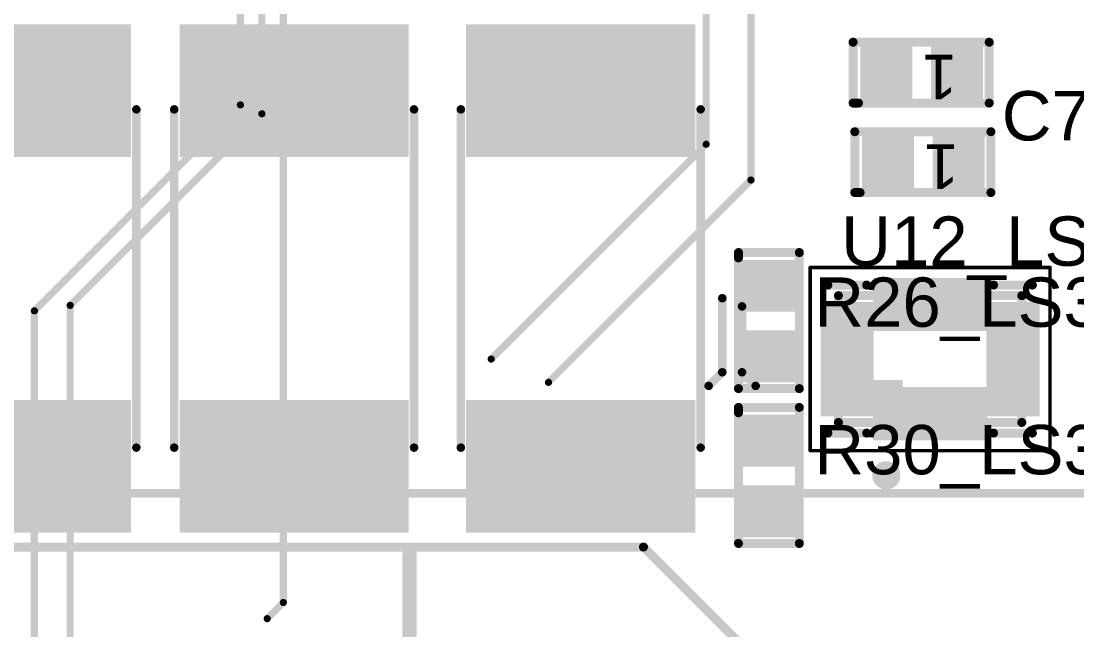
# Model space of a CAD drawing. Header units: inches. Extents: x -1.3 to 11.9, y -6.8 to 4.2.
# Drawn here: x 1.973 to 2.562, y 0.294 to 0.634 of the extents above; entities that cross this region are included whole.
import ezdxf

# ---------------------------------------------------------------- set-up
doc = ezdxf.new("R2010")
doc.units = ezdxf.units.IN
doc.header["$MEASUREMENT"] = 0
for name, color, linetype in [('05_SIG2', 156, 'Continuous'), ('12_SIG4', 7, 'Continuous'), ('14_SIG5', 136, 'Continuous'), ('ASSY_DWG_INFO', 56, 'Continuous'), ('BOTTOM', 5, 'Continuous'), ('FAB', 56, 'Continuous'), ('Mechanical 13', 56, 'Continuous'), ('POT_INFO', 56, 'Continuous'), ('TOP', 1, 'Continuous'), ('Top Overlay', 2, 'Continuous'), ('Top Paste', 8, 'Continuous'), ('Top Solder', 216, 'Continuous')]:
    doc.layers.add(name, color=color, linetype=linetype)
doc.styles.add('Arial', font='', dxfattribs={"height": 0.2})
doc.styles.get('Arial').set_extended_font_data('Arial')

# ---------------------------------------------------------------- blocks, each defined once
blk = doc.blocks.new('1812_F_49')
at = {"layer": 'TOP'}
for points in [[(-0.13996, 0.06201), (-0.06988, 0.06201), (-0.06988, -0.06201), (-0.13996, -0.06201)], [(0.06988, 0.06201), (0.13996, 0.06201), (0.13996, -0.06201), (0.06988, -0.06201)]]:
    blk.add_hatch(color=1, dxfattribs=at).paths.add_polyline_path(points)
at = {"layer": 'Top Paste'}
for points in [[(-0.13996, 0.06201), (-0.06988, 0.06201), (-0.06988, -0.06201), (-0.13996, -0.06201)], [(0.06988, 0.06201), (0.13996, 0.06201), (0.13996, -0.06201), (0.06988, -0.06201)]]:
    blk.add_hatch(color=8, dxfattribs=at).paths.add_polyline_path(points)
at = {"layer": 'Top Solder'}
for points in [[(-0.14193, 0.06398), (-0.06791, 0.06398), (-0.06791, -0.06398), (-0.14193, -0.06398)], [(0.06791, 0.06398), (0.14193, 0.06398), (0.14193, -0.06398), (0.06791, -0.06398)]]:
    blk.add_hatch(color=216, dxfattribs=at).paths.add_polyline_path(points)
at = {"layer": 'Top Overlay'}
for points in [[(0.09449, 0.06693, 0.00472, 0.00472, 0), (-0.09449, 0.06693, 0.00472, 0.00472, 0)], [(0.09449, -0.06693, 0.00472, 0.00472, 0), (-0.09449, -0.06693, 0.00472, 0.00472, 0)]]:
    blk.add_lwpolyline(points, format="xyseb", dxfattribs=at)
for points in [[(-0.09567, 0.06693, 0.00236, 0.00236, 1), (-0.09331, 0.06693, 0.00236, 0.00236, 1)], [(0.09331, 0.06693, 0.00236, 0.00236, 1), (0.09567, 0.06693, 0.00236, 0.00236, 1)], [(-0.09567, -0.06693, 0.00236, 0.00236, 1), (-0.09331, -0.06693, 0.00236, 0.00236, 1)], [(0.09331, -0.06693, 0.00236, 0.00236, 1), (0.09567, -0.06693, 0.00236, 0.00236, 1)]]:
    blk.add_lwpolyline(points, format="xyseb", close=True, dxfattribs=at)
blk = doc.blocks.new('R0402_75')
at = {"layer": 'TOP'}
for points in [[(-0.006, 0.0125), (-0.006, -0.0125), (-0.031, -0.0125), (-0.031, 0.0125)], [(0.0334, 0.0125), (0.0334, -0.0125), (0.0084, -0.0125), (0.0084, 0.0125)]]:
    blk.add_hatch(color=1, dxfattribs=at).paths.add_polyline_path(points)
at = {"layer": 'Top Paste'}
for points in [[(-0.006, 0.0125), (-0.006, -0.0125), (-0.031, -0.0125), (-0.031, 0.0125)], [(0.0334, 0.0125), (0.0334, -0.0125), (0.0084, -0.0125), (0.0084, 0.0125)]]:
    blk.add_hatch(color=8, dxfattribs=at).paths.add_polyline_path(points)
at = {"layer": 'Top Solder'}
for points in [[(-0.004, 0.0145), (-0.004, -0.0145), (-0.033, -0.0145), (-0.033, 0.0145)], [(0.0354, 0.0145), (0.0354, -0.0145), (0.0064, -0.0145), (0.0064, 0.0145)]]:
    blk.add_hatch(color=216, dxfattribs=at).paths.add_polyline_path(points)
at = {"layer": 'ASSY_DWG_INFO'}
for points in [[(-0.0365, 0.017, 0.005, 0.005, 0), (0.0395, 0.017, 0.005, 0.005, 0)], [(-0.0365, 0.017, 0.005, 0.005, 0), (-0.0365, -0.017, 0.005, 0.005, 0)], [(0.0395, 0.017, 0.005, 0.005, 0), (0.0395, -0.017, 0.005, 0.005, 0)], [(-0.0365, -0.017, 0.005, 0.005, 0), (0.0395, -0.017, 0.005, 0.005, 0)]]:
    blk.add_lwpolyline(points, format="xyseb", dxfattribs=at)
for points in [[(-0.03775, 0.017, 0.0025, 0.0025, 1), (-0.03525, 0.017, 0.0025, 0.0025, 1)], [(-0.03775, 0.017, 0.0025, 0.0025, 1), (-0.03525, 0.017, 0.0025, 0.0025, 1)], [(0.03825, 0.017, 0.0025, 0.0025, 1), (0.04075, 0.017, 0.0025, 0.0025, 1)], [(0.03825, 0.017, 0.0025, 0.0025, 1), (0.04075, 0.017, 0.0025, 0.0025, 1)], [(-0.03775, -0.017, 0.0025, 0.0025, 1), (-0.03525, -0.017, 0.0025, 0.0025, 1)], [(-0.03775, -0.017, 0.0025, 0.0025, 1), (-0.03525, -0.017, 0.0025, 0.0025, 1)], [(0.03825, -0.017, 0.0025, 0.0025, 1), (0.04075, -0.017, 0.0025, 0.0025, 1)], [(0.03825, -0.017, 0.0025, 0.0025, 1), (0.04075, -0.017, 0.0025, 0.0025, 1)]]:
    blk.add_lwpolyline(points, format="xyseb", close=True, dxfattribs=at)
at = {"layer": 'Top Overlay'}
for points in [[(-0.0365, 0.017, 0.005, 0.005, 0), (-0.0365, -0.017, 0.005, 0.005, 0)], [(-0.0365, 0.017, 0.005, 0.005, 0), (0.0365, 0.017, 0.005, 0.005, 0)], [(0.0365, 0.017, 0.005, 0.005, 0), (0.0395, 0.017, 0.005, 0.005, 0)], [(0.0395, 0.017, 0.005, 0.005, 0), (0.0395, -0.017, 0.005, 0.005, 0)], [(-0.0365, -0.017, 0.005, 0.005, 0), (0.0395, -0.017, 0.005, 0.005, 0)]]:
    blk.add_lwpolyline(points, format="xyseb", dxfattribs=at)
for points in [[(-0.03775, 0.017, 0.0025, 0.0025, 1), (-0.03525, 0.017, 0.0025, 0.0025, 1)], [(-0.03775, 0.017, 0.0025, 0.0025, 1), (-0.03525, 0.017, 0.0025, 0.0025, 1)], [(0.03525, 0.017, 0.0025, 0.0025, 1), (0.03775, 0.017, 0.0025, 0.0025, 1)], [(0.03525, 0.017, 0.0025, 0.0025, 1), (0.03775, 0.017, 0.0025, 0.0025, 1)], [(0.03825, 0.017, 0.0025, 0.0025, 1), (0.04075, 0.017, 0.0025, 0.0025, 1)], [(0.03825, 0.017, 0.0025, 0.0025, 1), (0.04075, 0.017, 0.0025, 0.0025, 1)], [(-0.03775, -0.017, 0.0025, 0.0025, 1), (-0.03525, -0.017, 0.0025, 0.0025, 1)], [(-0.03775, -0.017, 0.0025, 0.0025, 1), (-0.03525, -0.017, 0.0025, 0.0025, 1)], [(0.03825, -0.017, 0.0025, 0.0025, 1), (0.04075, -0.017, 0.0025, 0.0025, 1)], [(0.03825, -0.017, 0.0025, 0.0025, 1), (0.04075, -0.017, 0.0025, 0.0025, 1)]]:
    blk.add_lwpolyline(points, format="xyseb", close=True, dxfattribs=at)
blk = doc.blocks.new('R0402_78')
at = {"layer": 'TOP'}
for points in [[(-0.006, 0.0125), (-0.006, -0.0125), (-0.031, -0.0125), (-0.031, 0.0125)], [(0.0334, 0.0125), (0.0334, -0.0125), (0.0084, -0.0125), (0.0084, 0.0125)]]:
    blk.add_hatch(color=1, dxfattribs=at).paths.add_polyline_path(points)
at = {"layer": 'Top Paste'}
for points in [[(-0.006, 0.0125), (-0.006, -0.0125), (-0.031, -0.0125), (-0.031, 0.0125)], [(0.0334, 0.0125), (0.0334, -0.0125), (0.0084, -0.0125), (0.0084, 0.0125)]]:
    blk.add_hatch(color=8, dxfattribs=at).paths.add_polyline_path(points)
at = {"layer": 'Top Solder'}
for points in [[(-0.004, 0.0145), (-0.004, -0.0145), (-0.033, -0.0145), (-0.033, 0.0145)], [(0.0354, 0.0145), (0.0354, -0.0145), (0.0064, -0.0145), (0.0064, 0.0145)]]:
    blk.add_hatch(color=216, dxfattribs=at).paths.add_polyline_path(points)
at = {"layer": 'ASSY_DWG_INFO'}
for points in [[(-0.0365, 0.017, 0.005, 0.005, 0), (0.0395, 0.017, 0.005, 0.005, 0)], [(-0.0365, 0.017, 0.005, 0.005, 0), (-0.0365, -0.017, 0.005, 0.005, 0)], [(0.0395, 0.017, 0.005, 0.005, 0), (0.0395, -0.017, 0.005, 0.005, 0)], [(-0.0365, -0.017, 0.005, 0.005, 0), (0.0395, -0.017, 0.005, 0.005, 0)]]:
    blk.add_lwpolyline(points, format="xyseb", dxfattribs=at)
for points in [[(-0.03775, 0.017, 0.0025, 0.0025, 1), (-0.03525, 0.017, 0.0025, 0.0025, 1)], [(-0.03775, 0.017, 0.0025, 0.0025, 1), (-0.03525, 0.017, 0.0025, 0.0025, 1)], [(0.03825, 0.017, 0.0025, 0.0025, 1), (0.04075, 0.017, 0.0025, 0.0025, 1)], [(0.03825, 0.017, 0.0025, 0.0025, 1), (0.04075, 0.017, 0.0025, 0.0025, 1)], [(-0.03775, -0.017, 0.0025, 0.0025, 1), (-0.03525, -0.017, 0.0025, 0.0025, 1)], [(-0.03775, -0.017, 0.0025, 0.0025, 1), (-0.03525, -0.017, 0.0025, 0.0025, 1)], [(0.03825, -0.017, 0.0025, 0.0025, 1), (0.04075, -0.017, 0.0025, 0.0025, 1)], [(0.03825, -0.017, 0.0025, 0.0025, 1), (0.04075, -0.017, 0.0025, 0.0025, 1)]]:
    blk.add_lwpolyline(points, format="xyseb", close=True, dxfattribs=at)
at = {"layer": 'Top Overlay'}
for points in [[(-0.0365, 0.017, 0.005, 0.005, 0), (-0.0365, -0.017, 0.005, 0.005, 0)], [(-0.0365, 0.017, 0.005, 0.005, 0), (0.0365, 0.017, 0.005, 0.005, 0)], [(0.0365, 0.017, 0.005, 0.005, 0), (0.0395, 0.017, 0.005, 0.005, 0)], [(0.0395, 0.017, 0.005, 0.005, 0), (0.0395, -0.017, 0.005, 0.005, 0)], [(-0.0365, -0.017, 0.005, 0.005, 0), (0.0395, -0.017, 0.005, 0.005, 0)]]:
    blk.add_lwpolyline(points, format="xyseb", dxfattribs=at)
for points in [[(-0.03775, 0.017, 0.0025, 0.0025, 1), (-0.03525, 0.017, 0.0025, 0.0025, 1)], [(-0.03775, 0.017, 0.0025, 0.0025, 1), (-0.03525, 0.017, 0.0025, 0.0025, 1)], [(0.03525, 0.017, 0.0025, 0.0025, 1), (0.03775, 0.017, 0.0025, 0.0025, 1)], [(0.03525, 0.017, 0.0025, 0.0025, 1), (0.03775, 0.017, 0.0025, 0.0025, 1)], [(0.03825, 0.017, 0.0025, 0.0025, 1), (0.04075, 0.017, 0.0025, 0.0025, 1)], [(0.03825, 0.017, 0.0025, 0.0025, 1), (0.04075, 0.017, 0.0025, 0.0025, 1)], [(-0.03775, -0.017, 0.0025, 0.0025, 1), (-0.03525, -0.017, 0.0025, 0.0025, 1)], [(-0.03775, -0.017, 0.0025, 0.0025, 1), (-0.03525, -0.017, 0.0025, 0.0025, 1)], [(0.03825, -0.017, 0.0025, 0.0025, 1), (0.04075, -0.017, 0.0025, 0.0025, 1)], [(0.03825, -0.017, 0.0025, 0.0025, 1), (0.04075, -0.017, 0.0025, 0.0025, 1)]]:
    blk.add_lwpolyline(points, format="xyseb", close=True, dxfattribs=at)
blk = doc.blocks.new('1812_F_112')
at = {"layer": 'TOP'}
for points in [[(-0.13996, 0.06201), (-0.06988, 0.06201), (-0.06988, -0.06201), (-0.13996, -0.06201)], [(0.06988, 0.06201), (0.13996, 0.06201), (0.13996, -0.06201), (0.06988, -0.06201)]]:
    blk.add_hatch(color=1, dxfattribs=at).paths.add_polyline_path(points)
at = {"layer": 'Top Paste'}
for points in [[(-0.13996, 0.06201), (-0.06988, 0.06201), (-0.06988, -0.06201), (-0.13996, -0.06201)], [(0.06988, 0.06201), (0.13996, 0.06201), (0.13996, -0.06201), (0.06988, -0.06201)]]:
    blk.add_hatch(color=8, dxfattribs=at).paths.add_polyline_path(points)
at = {"layer": 'Top Solder'}
for points in [[(-0.14193, 0.06398), (-0.06791, 0.06398), (-0.06791, -0.06398), (-0.14193, -0.06398)], [(0.06791, 0.06398), (0.14193, 0.06398), (0.14193, -0.06398), (0.06791, -0.06398)]]:
    blk.add_hatch(color=216, dxfattribs=at).paths.add_polyline_path(points)
at = {"layer": 'Top Overlay'}
for points in [[(-0.09449, 0.06693, 0.00472, 0.00472, 0), (0.09449, 0.06693, 0.00472, 0.00472, 0)], [(-0.09449, -0.06693, 0.00472, 0.00472, 0), (0.09449, -0.06693, 0.00472, 0.00472, 0)]]:
    blk.add_lwpolyline(points, format="xyseb", dxfattribs=at)
for points in [[(-0.09567, 0.06693, 0.00236, 0.00236, 1), (-0.09331, 0.06693, 0.00236, 0.00236, 1)], [(0.09331, 0.06693, 0.00236, 0.00236, 1), (0.09567, 0.06693, 0.00236, 0.00236, 1)], [(-0.09567, -0.06693, 0.00236, 0.00236, 1), (-0.09331, -0.06693, 0.00236, 0.00236, 1)], [(0.09331, -0.06693, 0.00236, 0.00236, 1), (0.09567, -0.06693, 0.00236, 0.00236, 1)]]:
    blk.add_lwpolyline(points, format="xyseb", close=True, dxfattribs=at)
blk = doc.blocks.new('1812_F_113')
at = {"layer": 'TOP'}
for points in [[(-0.13996, 0.06201), (-0.06988, 0.06201), (-0.06988, -0.06201), (-0.13996, -0.06201)], [(0.06988, 0.06201), (0.13996, 0.06201), (0.13996, -0.06201), (0.06988, -0.06201)]]:
    blk.add_hatch(color=1, dxfattribs=at).paths.add_polyline_path(points)
at = {"layer": 'Top Paste'}
for points in [[(-0.13996, 0.06201), (-0.06988, 0.06201), (-0.06988, -0.06201), (-0.13996, -0.06201)], [(0.06988, 0.06201), (0.13996, 0.06201), (0.13996, -0.06201), (0.06988, -0.06201)]]:
    blk.add_hatch(color=8, dxfattribs=at).paths.add_polyline_path(points)
at = {"layer": 'Top Solder'}
for points in [[(-0.14193, 0.06398), (-0.06791, 0.06398), (-0.06791, -0.06398), (-0.14193, -0.06398)], [(0.06791, 0.06398), (0.14193, 0.06398), (0.14193, -0.06398), (0.06791, -0.06398)]]:
    blk.add_hatch(color=216, dxfattribs=at).paths.add_polyline_path(points)
at = {"layer": 'Top Overlay'}
for points in [[(-0.09449, 0.06693, 0.00472, 0.00472, 0), (0.09449, 0.06693, 0.00472, 0.00472, 0)], [(-0.09449, -0.06693, 0.00472, 0.00472, 0), (0.09449, -0.06693, 0.00472, 0.00472, 0)]]:
    blk.add_lwpolyline(points, format="xyseb", dxfattribs=at)
for points in [[(-0.09567, 0.06693, 0.00236, 0.00236, 1), (-0.09331, 0.06693, 0.00236, 0.00236, 1)], [(0.09331, 0.06693, 0.00236, 0.00236, 1), (0.09567, 0.06693, 0.00236, 0.00236, 1)], [(-0.09567, -0.06693, 0.00236, 0.00236, 1), (-0.09331, -0.06693, 0.00236, 0.00236, 1)], [(0.09331, -0.06693, 0.00236, 0.00236, 1), (0.09567, -0.06693, 0.00236, 0.00236, 1)]]:
    blk.add_lwpolyline(points, format="xyseb", close=True, dxfattribs=at)
blk = doc.blocks.new('C0402_149')
at = {"layer": 'TOP'}
for points in [[(-0.031, -0.0125), (-0.031, 0.0125), (-0.006, 0.0125), (-0.006, -0.0125)], [(0.0084, -0.0125), (0.0084, 0.0125), (0.0334, 0.0125), (0.0334, -0.0125)]]:
    blk.add_hatch(color=1, dxfattribs=at).paths.add_polyline_path(points)
at = {"layer": 'Top Paste'}
for points in [[(-0.031, -0.0125), (-0.031, 0.0125), (-0.006, 0.0125), (-0.006, -0.0125)], [(0.0084, -0.0125), (0.0084, 0.0125), (0.0334, 0.0125), (0.0334, -0.0125)]]:
    blk.add_hatch(color=8, dxfattribs=at).paths.add_polyline_path(points)
at = {"layer": 'Top Solder'}
for points in [[(-0.033, -0.0145), (-0.033, 0.0145), (-0.004, 0.0145), (-0.004, -0.0145)], [(0.0064, -0.0145), (0.0064, 0.0145), (0.0354, 0.0145), (0.0354, -0.0145)]]:
    blk.add_hatch(color=216, dxfattribs=at).paths.add_polyline_path(points)
at = {"layer": 'ASSY_DWG_INFO'}
for points in [[(-0.0365, 0.017, 0.005, 0.005, 0), (-0.0365, -0.017, 0.005, 0.005, 0)], [(0.0395, 0.017, 0.005, 0.005, 0), (-0.0365, 0.017, 0.005, 0.005, 0)], [(0.0395, 0.017, 0.005, 0.005, 0), (0.0395, -0.017, 0.005, 0.005, 0)], [(0.0395, -0.017, 0.005, 0.005, 0), (-0.0365, -0.017, 0.005, 0.005, 0)]]:
    blk.add_lwpolyline(points, format="xyseb", dxfattribs=at)
for points in [[(-0.03775, 0.017, 0.0025, 0.0025, 1), (-0.03525, 0.017, 0.0025, 0.0025, 1)], [(-0.03775, 0.017, 0.0025, 0.0025, 1), (-0.03525, 0.017, 0.0025, 0.0025, 1)], [(0.03825, 0.017, 0.0025, 0.0025, 1), (0.04075, 0.017, 0.0025, 0.0025, 1)], [(0.03825, 0.017, 0.0025, 0.0025, 1), (0.04075, 0.017, 0.0025, 0.0025, 1)], [(-0.03775, -0.017, 0.0025, 0.0025, 1), (-0.03525, -0.017, 0.0025, 0.0025, 1)], [(-0.03775, -0.017, 0.0025, 0.0025, 1), (-0.03525, -0.017, 0.0025, 0.0025, 1)], [(0.03825, -0.017, 0.0025, 0.0025, 1), (0.04075, -0.017, 0.0025, 0.0025, 1)], [(0.03825, -0.017, 0.0025, 0.0025, 1), (0.04075, -0.017, 0.0025, 0.0025, 1)]]:
    blk.add_lwpolyline(points, format="xyseb", close=True, dxfattribs=at)
at = {"layer": 'Top Overlay'}
for points in [[(0.0365, 0.017, 0.005, 0.005, 0), (-0.0365, 0.017, 0.005, 0.005, 0)], [(-0.0365, 0.017, 0.005, 0.005, 0), (-0.0365, -0.017, 0.005, 0.005, 0)], [(0.0395, 0.017, 0.005, 0.005, 0), (0.0365, 0.017, 0.005, 0.005, 0)], [(0.0395, 0.017, 0.005, 0.005, 0), (0.0395, -0.017, 0.005, 0.005, 0)], [(0.0395, -0.017, 0.005, 0.005, 0), (-0.0365, -0.017, 0.005, 0.005, 0)]]:
    blk.add_lwpolyline(points, format="xyseb", dxfattribs=at)
for points in [[(-0.03775, 0.017, 0.0025, 0.0025, 1), (-0.03525, 0.017, 0.0025, 0.0025, 1)], [(-0.03775, 0.017, 0.0025, 0.0025, 1), (-0.03525, 0.017, 0.0025, 0.0025, 1)], [(0.03525, 0.017, 0.0025, 0.0025, 1), (0.03775, 0.017, 0.0025, 0.0025, 1)], [(0.03525, 0.017, 0.0025, 0.0025, 1), (0.03775, 0.017, 0.0025, 0.0025, 1)], [(0.03825, 0.017, 0.0025, 0.0025, 1), (0.04075, 0.017, 0.0025, 0.0025, 1)], [(0.03825, 0.017, 0.0025, 0.0025, 1), (0.04075, 0.017, 0.0025, 0.0025, 1)], [(-0.03775, -0.017, 0.0025, 0.0025, 1), (-0.03525, -0.017, 0.0025, 0.0025, 1)], [(-0.03775, -0.017, 0.0025, 0.0025, 1), (-0.03525, -0.017, 0.0025, 0.0025, 1)], [(0.03825, -0.017, 0.0025, 0.0025, 1), (0.04075, -0.017, 0.0025, 0.0025, 1)], [(0.03825, -0.017, 0.0025, 0.0025, 1), (0.04075, -0.017, 0.0025, 0.0025, 1)]]:
    blk.add_lwpolyline(points, format="xyseb", close=True, dxfattribs=at)
at = {"layer": 'FAB', "style": 'Arial'}
blk.add_text('1', height=0.025, dxfattribs=at).set_placement((-0.0185, -0.01))
blk = doc.blocks.new('C0402_152')
at = {"layer": 'TOP'}
for points in [[(-0.031, -0.0125), (-0.031, 0.0125), (-0.006, 0.0125), (-0.006, -0.0125)], [(0.0084, -0.0125), (0.0084, 0.0125), (0.0334, 0.0125), (0.0334, -0.0125)]]:
    blk.add_hatch(color=1, dxfattribs=at).paths.add_polyline_path(points)
at = {"layer": 'Top Paste'}
for points in [[(-0.031, -0.0125), (-0.031, 0.0125), (-0.006, 0.0125), (-0.006, -0.0125)], [(0.0084, -0.0125), (0.0084, 0.0125), (0.0334, 0.0125), (0.0334, -0.0125)]]:
    blk.add_hatch(color=8, dxfattribs=at).paths.add_polyline_path(points)
at = {"layer": 'Top Solder'}
for points in [[(-0.033, -0.0145), (-0.033, 0.0145), (-0.004, 0.0145), (-0.004, -0.0145)], [(0.0064, -0.0145), (0.0064, 0.0145), (0.0354, 0.0145), (0.0354, -0.0145)]]:
    blk.add_hatch(color=216, dxfattribs=at).paths.add_polyline_path(points)
at = {"layer": 'ASSY_DWG_INFO'}
for points in [[(-0.0365, 0.017, 0.005, 0.005, 0), (-0.0365, -0.017, 0.005, 0.005, 0)], [(0.0395, 0.017, 0.005, 0.005, 0), (-0.0365, 0.017, 0.005, 0.005, 0)], [(0.0395, 0.017, 0.005, 0.005, 0), (0.0395, -0.017, 0.005, 0.005, 0)], [(0.0395, -0.017, 0.005, 0.005, 0), (-0.0365, -0.017, 0.005, 0.005, 0)]]:
    blk.add_lwpolyline(points, format="xyseb", dxfattribs=at)
for points in [[(-0.03775, 0.017, 0.0025, 0.0025, 1), (-0.03525, 0.017, 0.0025, 0.0025, 1)], [(-0.03775, 0.017, 0.0025, 0.0025, 1), (-0.03525, 0.017, 0.0025, 0.0025, 1)], [(0.03825, 0.017, 0.0025, 0.0025, 1), (0.04075, 0.017, 0.0025, 0.0025, 1)], [(0.03825, 0.017, 0.0025, 0.0025, 1), (0.04075, 0.017, 0.0025, 0.0025, 1)], [(-0.03775, -0.017, 0.0025, 0.0025, 1), (-0.03525, -0.017, 0.0025, 0.0025, 1)], [(-0.03775, -0.017, 0.0025, 0.0025, 1), (-0.03525, -0.017, 0.0025, 0.0025, 1)], [(0.03825, -0.017, 0.0025, 0.0025, 1), (0.04075, -0.017, 0.0025, 0.0025, 1)], [(0.03825, -0.017, 0.0025, 0.0025, 1), (0.04075, -0.017, 0.0025, 0.0025, 1)]]:
    blk.add_lwpolyline(points, format="xyseb", close=True, dxfattribs=at)
at = {"layer": 'Top Overlay'}
for points in [[(0.0365, 0.017, 0.005, 0.005, 0), (-0.0365, 0.017, 0.005, 0.005, 0)], [(-0.0365, 0.017, 0.005, 0.005, 0), (-0.0365, -0.017, 0.005, 0.005, 0)], [(0.0395, 0.017, 0.005, 0.005, 0), (0.0365, 0.017, 0.005, 0.005, 0)], [(0.0395, 0.017, 0.005, 0.005, 0), (0.0395, -0.017, 0.005, 0.005, 0)], [(0.0395, -0.017, 0.005, 0.005, 0), (-0.0365, -0.017, 0.005, 0.005, 0)]]:
    blk.add_lwpolyline(points, format="xyseb", dxfattribs=at)
for points in [[(-0.03775, 0.017, 0.0025, 0.0025, 1), (-0.03525, 0.017, 0.0025, 0.0025, 1)], [(-0.03775, 0.017, 0.0025, 0.0025, 1), (-0.03525, 0.017, 0.0025, 0.0025, 1)], [(0.03525, 0.017, 0.0025, 0.0025, 1), (0.03775, 0.017, 0.0025, 0.0025, 1)], [(0.03525, 0.017, 0.0025, 0.0025, 1), (0.03775, 0.017, 0.0025, 0.0025, 1)], [(0.03825, 0.017, 0.0025, 0.0025, 1), (0.04075, 0.017, 0.0025, 0.0025, 1)], [(0.03825, 0.017, 0.0025, 0.0025, 1), (0.04075, 0.017, 0.0025, 0.0025, 1)], [(-0.03775, -0.017, 0.0025, 0.0025, 1), (-0.03525, -0.017, 0.0025, 0.0025, 1)], [(-0.03775, -0.017, 0.0025, 0.0025, 1), (-0.03525, -0.017, 0.0025, 0.0025, 1)], [(0.03825, -0.017, 0.0025, 0.0025, 1), (0.04075, -0.017, 0.0025, 0.0025, 1)], [(0.03825, -0.017, 0.0025, 0.0025, 1), (0.04075, -0.017, 0.0025, 0.0025, 1)]]:
    blk.add_lwpolyline(points, format="xyseb", close=True, dxfattribs=at)
at = {"layer": 'FAB', "style": 'Arial'}
blk.add_text('1', height=0.025, dxfattribs=at).set_placement((-0.0185, -0.01))
blk = doc.blocks.new('NXP_74AVC4T245GU_115_315')
at = {"layer": 'TOP'}
for points in [[(-0.02795, 0.03543), (-0.02795, 0.05709), (-0.01929, 0.05709), (-0.01929, 0.03543)], [(-0.0122, 0.03543), (-0.0122, 0.05709), (-0.00354, 0.05709), (-0.00354, 0.03543)], [(0.00354, 0.03543), (0.00354, 0.05709), (0.0122, 0.05709), (0.0122, 0.03543)], [(0.01929, 0.03543), (0.01929, 0.05709), (0.02795, 0.05709), (0.02795, 0.03543)], [(-0.04134, 0.02795), (-0.01575, 0.02795), (-0.01575, 0.01929), (-0.04134, 0.01929)], [(0.04134, 0.01929), (0.01969, 0.01929), (0.01969, 0.02795), (0.04134, 0.02795)], [(-0.04134, 0.0122), (-0.01969, 0.0122), (-0.01969, 0.00354), (-0.04134, 0.00354)], [(0.04134, 0.00354), (0.01969, 0.00354), (0.01969, 0.0122), (0.04134, 0.0122)], [(-0.04134, -0.00354), (-0.01969, -0.00354), (-0.01969, -0.0122), (-0.04134, -0.0122)], [(0.04134, -0.0122), (0.01969, -0.0122), (0.01969, -0.00354), (0.04134, -0.00354)], [(-0.04134, -0.01929), (-0.01969, -0.01929), (-0.01969, -0.02795), (-0.04134, -0.02795)], [(0.04134, -0.02795), (0.01969, -0.02795), (0.01969, -0.01929), (0.04134, -0.01929)], [(-0.01929, -0.03543), (-0.01929, -0.05709), (-0.02795, -0.05709), (-0.02795, -0.03543)], [(-0.00354, -0.03543), (-0.00354, -0.05709), (-0.0122, -0.05709), (-0.0122, -0.03543)], [(0.0122, -0.03543), (0.0122, -0.05709), (0.00354, -0.05709), (0.00354, -0.03543)], [(0.02795, -0.03543), (0.02795, -0.05709), (0.01929, -0.05709), (0.01929, -0.03543)]]:
    blk.add_hatch(color=1, dxfattribs=at).paths.add_polyline_path(points)
at = {"layer": 'Top Paste'}
for points in [[(-0.02795, 0.03543), (-0.02795, 0.05709), (-0.01929, 0.05709), (-0.01929, 0.03543)], [(-0.0122, 0.03543), (-0.0122, 0.05709), (-0.00354, 0.05709), (-0.00354, 0.03543)], [(0.00354, 0.03543), (0.00354, 0.05709), (0.0122, 0.05709), (0.0122, 0.03543)], [(0.01929, 0.03543), (0.01929, 0.05709), (0.02795, 0.05709), (0.02795, 0.03543)], [(-0.04134, 0.02795), (-0.01575, 0.02795), (-0.01575, 0.01929), (-0.04134, 0.01929)], [(0.04134, 0.01929), (0.01969, 0.01929), (0.01969, 0.02795), (0.04134, 0.02795)], [(-0.04134, 0.0122), (-0.01969, 0.0122), (-0.01969, 0.00354), (-0.04134, 0.00354)], [(0.04134, 0.00354), (0.01969, 0.00354), (0.01969, 0.0122), (0.04134, 0.0122)], [(-0.04134, -0.00354), (-0.01969, -0.00354), (-0.01969, -0.0122), (-0.04134, -0.0122)], [(0.04134, -0.0122), (0.01969, -0.0122), (0.01969, -0.00354), (0.04134, -0.00354)], [(-0.04134, -0.01929), (-0.01969, -0.01929), (-0.01969, -0.02795), (-0.04134, -0.02795)], [(0.04134, -0.02795), (0.01969, -0.02795), (0.01969, -0.01929), (0.04134, -0.01929)], [(-0.01929, -0.03543), (-0.01929, -0.05709), (-0.02795, -0.05709), (-0.02795, -0.03543)], [(-0.00354, -0.03543), (-0.00354, -0.05709), (-0.0122, -0.05709), (-0.0122, -0.03543)], [(0.0122, -0.03543), (0.0122, -0.05709), (0.00354, -0.05709), (0.00354, -0.03543)], [(0.02795, -0.03543), (0.02795, -0.05709), (0.01929, -0.05709), (0.01929, -0.03543)]]:
    blk.add_hatch(color=8, dxfattribs=at).paths.add_polyline_path(points)
at = {"layer": 'Top Solder'}
for points in [[(-0.03195, 0.03143), (-0.03195, 0.06109), (-0.01529, 0.06109), (-0.01529, 0.03143)], [(-0.0162, 0.03143), (-0.0162, 0.06109), (0.00046, 0.06109), (0.00046, 0.03143)], [(-0.00046, 0.03143), (-0.00046, 0.06109), (0.0162, 0.06109), (0.0162, 0.03143)], [(0.01529, 0.03143), (0.01529, 0.06109), (0.03195, 0.06109), (0.03195, 0.03143)], [(-0.04534, 0.03195), (-0.01175, 0.03195), (-0.01175, 0.01529), (-0.04534, 0.01529)], [(0.04534, 0.01529), (0.01569, 0.01529), (0.01569, 0.03195), (0.04534, 0.03195)], [(-0.04534, 0.0162), (-0.01569, 0.0162), (-0.01569, -0.00046), (-0.04534, -0.00046)], [(0.04534, -0.00046), (0.01569, -0.00046), (0.01569, 0.0162), (0.04534, 0.0162)], [(-0.04534, 0.00046), (-0.01569, 0.00046), (-0.01569, -0.0162), (-0.04534, -0.0162)], [(0.04534, -0.0162), (0.01569, -0.0162), (0.01569, 0.00046), (0.04534, 0.00046)], [(-0.04534, -0.01529), (-0.01569, -0.01529), (-0.01569, -0.03195), (-0.04534, -0.03195)], [(0.04534, -0.03195), (0.01569, -0.03195), (0.01569, -0.01529), (0.04534, -0.01529)], [(-0.01529, -0.03143), (-0.01529, -0.06109), (-0.03195, -0.06109), (-0.03195, -0.03143)], [(0.00046, -0.03143), (0.00046, -0.06109), (-0.0162, -0.06109), (-0.0162, -0.03143)], [(0.0162, -0.03143), (0.0162, -0.06109), (-0.00046, -0.06109), (-0.00046, -0.03143)], [(0.03195, -0.03143), (0.03195, -0.06109), (0.01529, -0.06109), (0.01529, -0.03143)]]:
    blk.add_hatch(color=216, dxfattribs=at).paths.add_polyline_path(points)
at = {"layer": 'Mechanical 13'}
for points in [[(-0.03543, 0.05118, 0.005, 0.005, 0), (0.03543, 0.05118, 0.005, 0.005, 0)], [(-0.03543, 0.05118, 0.005, 0.005, 0), (-0.03543, -0.05118, 0.005, 0.005, 0)], [(0.03543, 0.05118, 0.005, 0.005, 0), (0.03543, -0.05118, 0.005, 0.005, 0)], [(-0.03543, -0.05118, 0.005, 0.005, 0), (0.03543, -0.05118, 0.005, 0.005, 0)]]:
    blk.add_lwpolyline(points, format="xyseb", dxfattribs=at)
for points in [[(-0.03668, 0.05118, 0.0025, 0.0025, 1), (-0.03418, 0.05118, 0.0025, 0.0025, 1)], [(-0.03668, 0.05118, 0.0025, 0.0025, 1), (-0.03418, 0.05118, 0.0025, 0.0025, 1)], [(0.03418, 0.05118, 0.0025, 0.0025, 1), (0.03668, 0.05118, 0.0025, 0.0025, 1)], [(0.03418, 0.05118, 0.0025, 0.0025, 1), (0.03668, 0.05118, 0.0025, 0.0025, 1)], [(-0.03668, -0.05118, 0.0025, 0.0025, 1), (-0.03418, -0.05118, 0.0025, 0.0025, 1)], [(-0.03668, -0.05118, 0.0025, 0.0025, 1), (-0.03418, -0.05118, 0.0025, 0.0025, 1)], [(0.03418, -0.05118, 0.0025, 0.0025, 1), (0.03668, -0.05118, 0.0025, 0.0025, 1)], [(0.03418, -0.05118, 0.0025, 0.0025, 1), (0.03668, -0.05118, 0.0025, 0.0025, 1)]]:
    blk.add_lwpolyline(points, format="xyseb", close=True, dxfattribs=at)
at = {"layer": 'POT_INFO'}
for points in [[(-0.05118, 0.06693, 0.00197, 0.00197, 0), (0.05118, 0.06693, 0.00197, 0.00197, 0)], [(-0.05118, 0.06693, 0.00197, 0.00197, 0), (-0.05118, -0.06693, 0.00197, 0.00197, 0)], [(0.05118, 0.06693, 0.00197, 0.00197, 0), (0.05118, -0.06693, 0.00197, 0.00197, 0)], [(-0.05118, -0.06693, 0.00197, 0.00197, 0), (0.05118, -0.06693, 0.00197, 0.00197, 0)]]:
    blk.add_lwpolyline(points, format="xyseb", dxfattribs=at)
for points in [[(-0.05167, 0.06693, 0.000984, 0.000984, 1), (-0.05069, 0.06693, 0.000984, 0.000984, 1)], [(-0.05167, 0.06693, 0.000984, 0.000984, 1), (-0.05069, 0.06693, 0.000984, 0.000984, 1)], [(0.05069, 0.06693, 0.000984, 0.000984, 1), (0.05167, 0.06693, 0.000984, 0.000984, 1)], [(0.05069, 0.06693, 0.000984, 0.000984, 1), (0.05167, 0.06693, 0.000984, 0.000984, 1)], [(-0.05167, -0.06693, 0.000984, 0.000984, 1), (-0.05069, -0.06693, 0.000984, 0.000984, 1)], [(-0.05167, -0.06693, 0.000984, 0.000984, 1), (-0.05069, -0.06693, 0.000984, 0.000984, 1)], [(0.05069, -0.06693, 0.000984, 0.000984, 1), (0.05167, -0.06693, 0.000984, 0.000984, 1)], [(0.05069, -0.06693, 0.000984, 0.000984, 1), (0.05167, -0.06693, 0.000984, 0.000984, 1)]]:
    blk.add_lwpolyline(points, format="xyseb", close=True, dxfattribs=at)
at = {"layer": 'Top Overlay'}
for points in [[(-0.04134, 0.05709, 0.005, 0.005, 0), (-0.04134, 0.03543, 0.005, 0.005, 0)], [(0.04134, 0.05709, 0.005, 0.005, 0), (0.04134, 0.03543, 0.005, 0.005, 0)], [(-0.04134, -0.03543, 0.005, 0.005, 0), (-0.04134, -0.05709, 0.005, 0.005, 0)], [(0.04134, -0.03543, 0.005, 0.005, 0), (0.04134, -0.05709, 0.005, 0.005, 0)]]:
    blk.add_lwpolyline(points, format="xyseb", dxfattribs=at)
for points in [[(-0.04259, 0.05709, 0.0025, 0.0025, 1), (-0.04009, 0.05709, 0.0025, 0.0025, 1)], [(0.04009, 0.05709, 0.0025, 0.0025, 1), (0.04259, 0.05709, 0.0025, 0.0025, 1)], [(-0.04259, 0.03543, 0.0025, 0.0025, 1), (-0.04009, 0.03543, 0.0025, 0.0025, 1)], [(0.04009, 0.03543, 0.0025, 0.0025, 1), (0.04259, 0.03543, 0.0025, 0.0025, 1)], [(-0.06102, 0.02441, 0.00787, 0.00787, 1), (-0.0689, 0.02441, 0.00787, 0.00787, 1)], [(-0.07087, 0.02441, 0.00394, 0.00394, 1), (-0.06693, 0.02441, 0.00394, 0.00394, 1)], [(-0.06299, 0.02441, 0.00394, 0.00394, 1), (-0.05906, 0.02441, 0.00394, 0.00394, 1)], [(-0.04259, -0.03543, 0.0025, 0.0025, 1), (-0.04009, -0.03543, 0.0025, 0.0025, 1)], [(0.04009, -0.03543, 0.0025, 0.0025, 1), (0.04259, -0.03543, 0.0025, 0.0025, 1)], [(-0.04259, -0.05709, 0.0025, 0.0025, 1), (-0.04009, -0.05709, 0.0025, 0.0025, 1)], [(0.04009, -0.05709, 0.0025, 0.0025, 1), (0.04259, -0.05709, 0.0025, 0.0025, 1)]]:
    blk.add_lwpolyline(points, format="xyseb", close=True, dxfattribs=at)

msp = doc.modelspace()

# ---------------------------------------------------------------- linework, layer by layer
at = {"layer": '05_SIG2'}
for points in [[(1.865, 0.37, 0.005, 0.005, 0), (2.915, 0.37, 0.005, 0.005, 0)], [(1.835, 0.34, 0.005, 0.005, 0), (2.32, 0.34, 0.005, 0.005, 0)], [(2.32, 0.34, 0.005, 0.005, 0), (2.535, 0.125, 0.005, 0.005, 0)]]:
    msp.add_lwpolyline(points, format="xyseb", dxfattribs=at)
msp.add_lwpolyline([(2.31875, 0.34, 0.0025, 0.0025, 1), (2.32125, 0.34, 0.0025, 0.0025, 1)], format="xyseb", close=True, dxfattribs=at)
msp.add_lwpolyline([(2.31875, 0.34, 0.0025, 0.0025, 1), (2.32125, 0.34, 0.0025, 0.0025, 1)], format="xyseb", close=True, dxfattribs=at)
at = {"layer": '12_SIG4'}
for points in [[(2.119, 0.309, 0.004, 0.004, 0), (2.119, 1.886, 0.004, 0.004, 0)], [(2.107, 0.582, 0.004, 0.004, 0), (2.107, 1.863, 0.004, 0.004, 0)], [(2.095, 0.58697, 0.004, 0.004, 0), (2.095, 1.79, 0.004, 0.004, 0)], [(2.38, 0.545, 0.004, 0.004, 0), (2.38, 1.51, 0.004, 0.004, 0)], [(2.355, 0.565, 0.004, 0.004, 0), (2.355, 1.485, 0.004, 0.004, 0)], [(1.98, 0.47197, 0.004, 0.004, 0), (2.095, 0.58697, 0.004, 0.004, 0)], [(2, 0.475, 0.004, 0.004, 0), (2.107, 0.582, 0.004, 0.004, 0)], [(2.235, 0.445, 0.004, 0.004, 0), (2.355, 0.565, 0.004, 0.004, 0)], [(2.267, 0.432, 0.004, 0.004, 0), (2.38, 0.545, 0.004, 0.004, 0)], [(1.98, 0.16, 0.004, 0.004, 0), (1.98, 0.47197, 0.004, 0.004, 0)], [(2, 0.1, 0.004, 0.004, 0), (2, 0.475, 0.004, 0.004, 0)], [(2.11, 0.3, 0.004, 0.004, 0), (2.119, 0.309, 0.004, 0.004, 0)]]:
    msp.add_lwpolyline(points, format="xyseb", dxfattribs=at)
for points in [[(2.094, 0.58697, 0.002, 0.002, 1), (2.096, 0.58697, 0.002, 0.002, 1)], [(2.094, 0.58697, 0.002, 0.002, 1), (2.096, 0.58697, 0.002, 0.002, 1)], [(2.106, 0.582, 0.002, 0.002, 1), (2.108, 0.582, 0.002, 0.002, 1)], [(2.106, 0.582, 0.002, 0.002, 1), (2.108, 0.582, 0.002, 0.002, 1)], [(2.354, 0.565, 0.002, 0.002, 1), (2.356, 0.565, 0.002, 0.002, 1)], [(2.354, 0.565, 0.002, 0.002, 1), (2.356, 0.565, 0.002, 0.002, 1)], [(2.379, 0.545, 0.002, 0.002, 1), (2.381, 0.545, 0.002, 0.002, 1)], [(2.379, 0.545, 0.002, 0.002, 1), (2.381, 0.545, 0.002, 0.002, 1)], [(1.979, 0.47197, 0.002, 0.002, 1), (1.981, 0.47197, 0.002, 0.002, 1)], [(1.979, 0.47197, 0.002, 0.002, 1), (1.981, 0.47197, 0.002, 0.002, 1)], [(1.999, 0.475, 0.002, 0.002, 1), (2.001, 0.475, 0.002, 0.002, 1)], [(1.999, 0.475, 0.002, 0.002, 1), (2.001, 0.475, 0.002, 0.002, 1)], [(2.234, 0.445, 0.002, 0.002, 1), (2.236, 0.445, 0.002, 0.002, 1)], [(2.266, 0.432, 0.002, 0.002, 1), (2.268, 0.432, 0.002, 0.002, 1)], [(2.118, 0.309, 0.002, 0.002, 1), (2.12, 0.309, 0.002, 0.002, 1)], [(2.118, 0.309, 0.002, 0.002, 1), (2.12, 0.309, 0.002, 0.002, 1)], [(2.109, 0.3, 0.002, 0.002, 1), (2.111, 0.3, 0.002, 0.002, 1)]]:
    msp.add_lwpolyline(points, format="xyseb", close=True, dxfattribs=at)
at = {"layer": '14_SIG5'}
for points in [[(2.364, 0.43762, 0.00475, 0.00475, 0), (2.364, 0.479, 0.00475, 0.00475, 0)], [(2.375, 0.43762, 0.00475, 0.00475, 0), (2.375, 0.47444, 0.00475, 0.00475, 0)], [(2.35637, 0.43, 0.00475, 0.00475, 0), (2.364, 0.43762, 0.00475, 0.00475, 0)], [(2.375, 0.43762, 0.00475, 0.00475, 0), (2.38262, 0.43, 0.00475, 0.00475, 0)]]:
    msp.add_lwpolyline(points, format="xyseb", dxfattribs=at)
for points in [[(2.36281, 0.479, 0.00237, 0.00237, 1), (2.36519, 0.479, 0.00237, 0.00237, 1)], [(2.37381, 0.47444, 0.00237, 0.00237, 1), (2.37619, 0.47444, 0.00237, 0.00237, 1)], [(2.36281, 0.43762, 0.00237, 0.00237, 1), (2.36519, 0.43762, 0.00237, 0.00237, 1)], [(2.36281, 0.43762, 0.00237, 0.00237, 1), (2.36519, 0.43762, 0.00237, 0.00237, 1)], [(2.37381, 0.43762, 0.00237, 0.00237, 1), (2.37619, 0.43762, 0.00237, 0.00237, 1)], [(2.37381, 0.43762, 0.00237, 0.00237, 1), (2.37619, 0.43762, 0.00237, 0.00237, 1)], [(2.35519, 0.43, 0.00237, 0.00237, 1), (2.35756, 0.43, 0.00237, 0.00237, 1)], [(2.38144, 0.43, 0.00237, 0.00237, 1), (2.38381, 0.43, 0.00237, 0.00237, 1)]]:
    msp.add_lwpolyline(points, format="xyseb", close=True, dxfattribs=at)
at = {"layer": 'BOTTOM'}
msp.add_lwpolyline([(2.18943, -0.04086, 0.008, 0.008, 0), (2.18943, 0.33557, 0.008, 0.008, 0)], format="xyseb", dxfattribs=at)
msp.add_lwpolyline([(2.18743, 0.33557, 0.004, 0.004, 1), (2.19143, 0.33557, 0.004, 0.004, 1)], format="xyseb", close=True, dxfattribs=at)

# ---------------------------------------------------------------- block references
for name, p, rotation in [('1812_F_49', (1.97, 0.49), 270), ('1812_F_113', (2.125, 0.49), 90), ('1812_F_112', (2.285, 0.49), 90), ('C0402_149', (2.4765, 0.605), 180), ('C0402_152', (2.47744, 0.555), 180), ('R0402_78', (2.39, 0.465), 90), ('NXP_74AVC4T245GU_115_315', (2.48, 0.445), 90), ('R0402_75', (2.39, 0.3785), 90)]:
    msp.add_blockref(name, p, dxfattribs=dict(rotation=rotation))

# ---------------------------------------------------------------- texts
at = {"layer": 'Top Overlay', "style": 'Arial'}
for s, p in [('C79_LS3', (2.51999, 0.56712)), ('U12_LS3', (2.43034, 0.49712)), ('R26_LS3', (2.41534, 0.46302)), ('R30_LS3', (2.41534, 0.38062))]:
    msp.add_text(s, height=0.027559, dxfattribs=at).set_placement(p)

doc.saveas('drawing.dxf')
